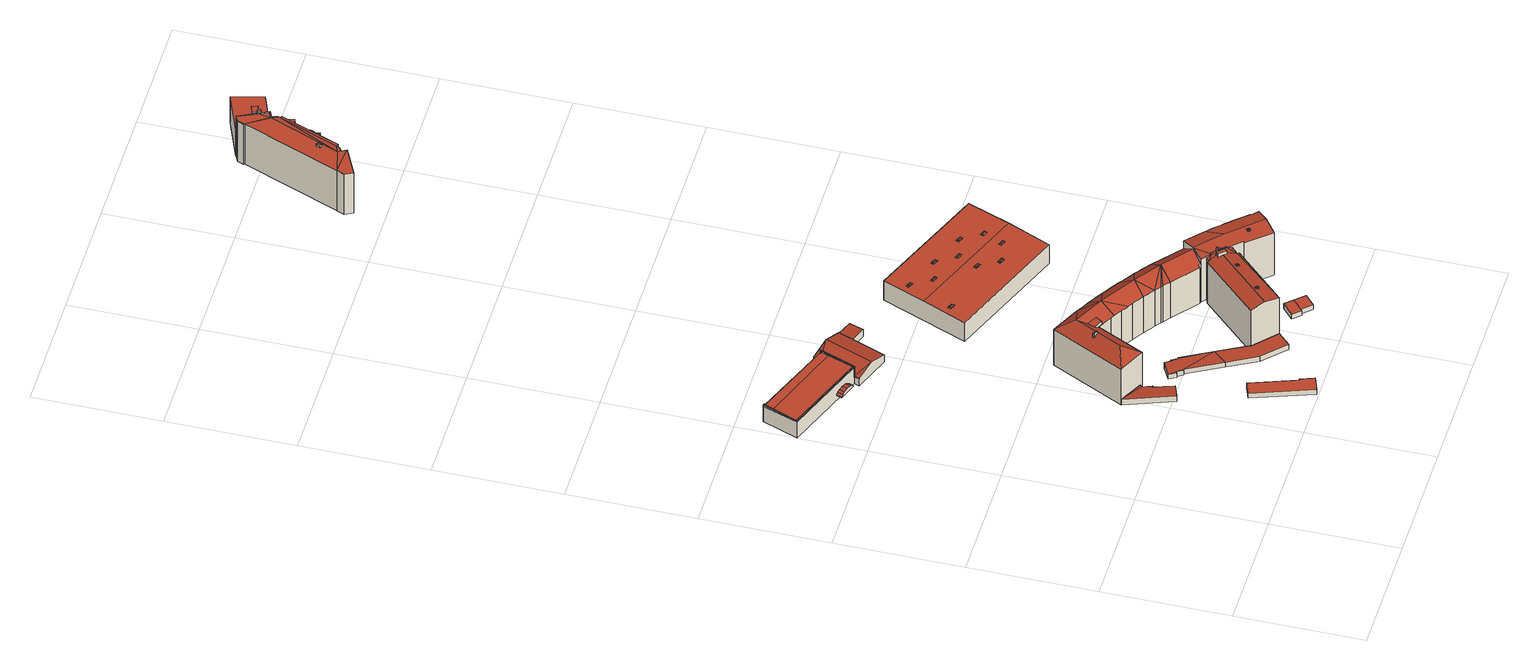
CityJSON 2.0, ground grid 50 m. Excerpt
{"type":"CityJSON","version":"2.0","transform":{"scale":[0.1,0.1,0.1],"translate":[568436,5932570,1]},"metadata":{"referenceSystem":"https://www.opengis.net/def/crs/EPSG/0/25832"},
"CityObjects":{
"building1":{"type":"Building","attributes":{"Grundfläche 2D":"103.428791","Grundhöhe NN":"2.457"},"geometry":[{"type":"Solid","lod":"3","boundaries":[[[[0,1,2,3,4]],[[5,3,2]],[[2,1,6]],[[7,8,4,3]],[[8,9,0,4]],[[9,10,1,0]],[[10,11,6,1]],[[11,12,2,6]],[[12,13,5,2]],[[13,7,3,5]],[[13,12,11,10,9,8,7]]]],"semantics":{"surfaces":[{"type":"RoofSurface"},{"type":"WallSurface"},{"type":"GroundSurface"}],"values":[[0,0,0,1,1,1,1,1,1,1,2]]}}]},
"building2":{"type":"Building","attributes":{"Grundfläche 2D":"139.544926","Grundhöhe NN":"2.234"},"geometry":[{"type":"Solid","lod":"3","boundaries":[[[[14,15,16,17,18,19]],[[20,21,19,18]],[[21,22,14,19]],[[22,23,15,14]],[[23,24,16,15]],[[24,25,17,16]],[[25,20,18,17]],[[25,24,23,22,21,20]]]],"semantics":{"surfaces":[{"type":"RoofSurface"},{"type":"WallSurface"},{"type":"GroundSurface"}],"values":[[0,1,1,1,1,1,1,2]]}}]},
"building3":{"type":"Building","attributes":{"Grundfläche 2D":"882.497602","Grundhöhe NN":"2.203"},"children":["building3-1","building3-2"],"geometry":[{"type":"MultiSurface","lod":"3","boundaries":[[[26,27,28,29,30,31,32,33,34,35,36,37,38]],[[39,29,28]],[[40,41,42]],[[43,44,42,41,45,46,47]],[[48,45,41]],[[49,46,45]],[[50,44,43]],[[42,44,51,52,53,40]],[[54,55,56,57]],[[58,59,60]],[[59,61,60]],[[60,61,62,63,64,65]],[[62,61,66,57,67]],[[68,63,62]],[[69,63,68]],[[70,71,37,36]],[[71,72,73,26,38,37]],[[27,26,73,74]],[[74,75,40,39,28,27]],[[30,29,53,52]],[[52,51,31,30]],[[51,44,32,31]],[[44,50,33,32]],[[33,50,43,34]],[[34,43,47,76,35]],[[76,70,36,35]],[[63,48,41,40,75,74,60,65,64]],[[77,49,45,48,63,69,78]],[[46,49,77,79]],[[47,46,79,80]],[[76,47,80,81]],[[70,76,81,82]],[[71,70,82,83]],[[73,58,60,74]],[[58,73,72,71,83,84,85]],[[54,57,86,87]],[[55,54,87,88]],[[56,55,88,89]],[[59,58,85,90]],[[66,61,59,90,91]],[[57,56,67]],[[86,57,66,91]],[[62,67,56,89,92,68]],[[69,68,92,78]],[[79,77,78,92,89,88,87,86,91,90,85,84,83,82,81,80]]],"semantics":{"surfaces":[{"type":"RoofSurface"},{"type":"WallSurface"},{"type":"GroundSurface"}],"values":[0,0,0,0,0,0,0,0,0,0,0,0,0,0,0,1,1,1,1,1,1,1,1,1,1,1,1,1,1,1,1,1,1,1,1,1,1,1,1,1,1,1,1,1,2]}}]},
"building3-1":{"type":"BuildingInstallation","parents":["building3"],"geometry":[{"type":"MultiSurface","lod":"3","boundaries":[[[39,93,29]],[[94,93,39]],[[93,94,95,96,97,98,99,100]],[[40,41,48,95,94,39]],[[49,97,96,95,48,45]],[[49,46,101,99,98,97]],[[100,99,101,102]],[[102,42,93,100]],[[42,53,29,93]]],"semantics":{"surfaces":[{"type":"RoofSurface"},{"type":"WallSurface"}],"values":[0,0,0,1,1,1,1,1,1]}}]},
"building3-2":{"type":"BuildingInstallation","parents":["building3"],"geometry":[{"type":"MultiSurface","lod":"3","boundaries":[[[103,104,105,106]],[[103,107,108,104]],[[109,108,107,110]],[[110,111,112,109]],[[111,113,114,112]],[[113,115,116,114]],[[107,103,106,117,118,115,113,111,110]],[[116,115,118,119]],[[105,104,108,109,112,114,116,119,120]],[[106,105,120,117]],[[118,117,120,119]]],"semantics":{"surfaces":[{"type":"RoofSurface"},{"type":"WallSurface"},{"type":"OuterCeilingSurface"}],"values":[0,0,0,0,0,0,1,1,1,1,2]}}]},
"building4":{"type":"Building","attributes":{"Grundfläche 2D":"123.818834","Grundhöhe NN":"2.507"},"geometry":[{"type":"Solid","lod":"3","boundaries":[[[[121,122,123]],[[122,124,125,126,127,128,129,123]],[[129,130,123]],[[131,132,124,122]],[[133,128,127]],[[134,129,128]],[[121,123,135,136]],[[122,121,136,137]],[[138,132,131,122,137,139]],[[124,132,138,140]],[[141,126,125,124,140,142]],[[127,126,141,143]],[[133,127,143,144]],[[128,133,144,145]],[[134,128,145,146]],[[129,134,146,147]],[[130,129,147,148]],[[123,130,148,135]],[[137,136,135,148,147,146,145,144,143,141,142,140,138,139]]]],"semantics":{"surfaces":[{"type":"RoofSurface"},{"type":"WallSurface"},{"type":"GroundSurface"}],"values":[[0,0,0,0,0,0,1,1,1,1,1,1,1,1,1,1,1,1,2]]}}]},
"building5":{"type":"Building","attributes":{"Grundfläche 2D":"154.928455","Grundhöhe NN":"2.383"},"geometry":[{"type":"Solid","lod":"3","boundaries":[[[[130,149,150,151,152,123]],[[153,123,152]],[[149,130,154,155]],[[150,149,155,156]],[[151,150,156,157]],[[152,151,157,158]],[[153,152,158,159]],[[123,153,159,160]],[[130,123,160,154]],[[155,154,160,159,158,157,156]]]],"semantics":{"surfaces":[{"type":"RoofSurface"},{"type":"WallSurface"},{"type":"GroundSurface"}],"values":[[0,0,1,1,1,1,1,1,1,2]]}}]},
"building6":{"type":"Building","attributes":{"Grundfläche 2D":"792.797390","Grundhöhe NN":"2.528"},"children":["building6-1"],"geometry":[{"type":"Solid","lod":"3","boundaries":[[[[161,162,163,164,165]],[[161,165,166]],[[167,168,169,170]],[[166,165,164,171,172,170,169,173,174,175,176,177,178,179]],[[180,181,182,183,178,177]],[[183,184,185,186,187,188,178]],[[189,190,191,188,187]],[[192,193,191]],[[193,188,191]],[[194,193,192]],[[195,196,193,194]],[[197,198,188,193,199,200,201]],[[202,203,204,205,188,198]],[[206,207,208,209,178,188,205]],[[210,211,212,213,178,209]],[[214,215,216,178,213]],[[217,179,216]],[[179,178,216]],[[179,217,218,219]],[[220,219,218]],[[168,167,162,161,166,179,219,220]],[[162,167,170,172,171,163]],[[164,163,171]],[[221,222,176,175,174,173,169,223,224]],[[225,226,181,180,177,176,222,227]],[[228,229,184,183,182,181,226,230]],[[231,232,187,186,185,184,229,233]],[[234,235,191,190,189,187,232,236]],[[192,191,235,237]],[[194,192,237,238]],[[239,196,195,194,238,240]],[[169,168,241,223]],[[199,193,196,239,242]],[[243,244,197,201,200,199,242,245]],[[246,247,203,202,198,197,244,248]],[[249,250,206,205,204,203,247,251]],[[252,253,209,208,207,206,250,254]],[[255,256,212,211,210,209,253,257]],[[258,259,215,214,213,212,256,260]],[[216,215,259,261]],[[217,216,261,262]],[[218,217,262,7]],[[220,218,7,263]],[[168,220,263,241]],[[237,235,234,236,232,231,233,229,228,230,226,225,227,222,221,224,223,241,263,7,262,261,259,258,260,256,255,257,253,252,254,250,249,251,247,246,248,244,243,245,242,239,240,238]]]],"semantics":{"surfaces":[{"type":"RoofSurface"},{"type":"WallSurface"},{"type":"GroundSurface"}],"values":[[0,0,0,0,0,0,0,0,0,0,0,0,0,0,0,0,0,0,0,0,0,1,1,1,1,1,1,1,1,1,1,1,1,1,1,1,1,1,1,1,1,1,1,1,2]]}}]},
"building6-1":{"type":"BuildingInstallation","parents":["building6"],"geometry":[{"type":"MultiSurface","lod":"3","boundaries":[[[264,265,266,267]],[[267,266,268,269]],[[264,267,269,270]],[[265,264,270,271]],[[266,265,271,268]]],"semantics":{"surfaces":[{"type":"RoofSurface"},{"type":"WallSurface"}],"values":[0,1,1,1,1]}}]},
"building7":{"type":"Building","attributes":{"Grundfläche 2D":"27.111362","Grundhöhe NN":"2.393"},"geometry":[{"type":"Solid","lod":"3","boundaries":[[[[272,273,274,275]],[[273,272,276,277]],[[274,273,277,278]],[[275,274,278,279]],[[272,275,279,276]],[[277,276,279,278]]]],"semantics":{"surfaces":[{"type":"RoofSurface"},{"type":"WallSurface"},{"type":"GroundSurface"}],"values":[[0,1,1,1,1,2]]}}]},
"building8":{"type":"Building","attributes":{"Grundfläche 2D":"28.527259","Grundhöhe NN":"2.550"},"geometry":[{"type":"Solid","lod":"3","boundaries":[[[[280,281,272,282]],[[283,284,282,272]],[[284,285,280,282]],[[285,286,281,280]],[[286,283,272,281]],[[286,285,284,283]]]],"semantics":{"surfaces":[{"type":"RoofSurface"},{"type":"WallSurface"},{"type":"GroundSurface"}],"values":[[0,1,1,1,1,2]]}}]},
"building9":{"type":"Building","attributes":{"Grundfläche 2D":"831.173129","Grundhöhe NN":"2.358"},"children":["building9-1","building9-2","building9-3","building9-4","building9-5"],"geometry":[{"type":"MultiSurface","lod":"3","boundaries":[[[287,288,289]],[[290,291,292,293,294,287,295]],[[287,294,288]],[[296,297,294,293,292,291,298,299]],[[300,299,298]],[[301,302,299]],[[303,294,297,296,299,302,304]],[[294,303,304,302,305,306,307]],[[308,309,310,288,294,307]],[[311,312,313,314,315]],[[316,317,318,319]],[[307,320,308]],[[321,320,307]],[[306,320,321]],[[314,313,316,319,309,308,320,306,322,323,324,325,326,327,328]],[[329,330,331,332,333,334,335,336,337,338,339,340,341,342,343,315,314,328,344,345,346]],[[347,193,348,349,350,199]],[[351,348,193,196,352,353]],[[287,289,354,355]],[[295,287,355,356]],[[290,295,356,158]],[[157,298,291,290,158,357]],[[300,298,157,358]],[[299,300,358,359]],[[359,360,361,301,299]],[[307,308,309,308]],[[349,348,351,362,363,317,316,313,312,364,365,350]],[[288,318,317,363,354,289]],[[318,288,310,319]],[[310,309,319]],[[321,307,306,305,322,306]],[[322,305,302,323]],[[366,367,368,325,324,323,302,301,361]],[[326,325,368,369]],[[370,371,372,327,326,369,373]],[[344,328,327,372,374]],[[345,344,374,375]],[[376,377,330,329,346,345,375,378]],[[379,380,333,332,331,330,377,381]],[[380,382,383,384,385,386,387,336,335,334,333]],[[388,389,390,391,339,338,337,336,387,392]],[[312,311,315,343,393,394,395,364]],[[339,391,396,397,398,399,393,343,342,341,340]],[[196,193,347,199,400,401]],[[352,196,401,402]],[[353,352,402,403]],[[351,353,403,362]],[[199,350,365,400]],[[404,405,406,360]],[[404,407,408,405]],[[389,409,410,367]],[[411,370,385,412]],[[397,413,408,407]],[[386,373,414,415]],[[416,382,371,417]],[[418,390,366,419]],[[380,379,381,377,376,378,375,374,372,371,382]],[[385,370,373,386]],[[366,390,389,367]],[[395,394,393,399,398,397,407,404,360,359,358,157,357,158,356,355,354,363,362,403,402,401,400,365,364]]],"semantics":{"surfaces":[{"type":"RoofSurface"},{"type":"WallSurface"},{"type":"GroundSurface"}],"values":[0,0,0,0,0,0,0,0,0,0,0,0,0,0,0,0,0,0,1,1,1,1,1,1,1,1,1,1,1,1,1,1,1,1,1,1,1,1,1,1,1,1,1,1,1,1,1,1,1,1,1,1,1,1,1,1,2,2,2,2]}}]},
"building9-1":{"type":"BuildingInstallation","parents":["building9"],"geometry":[{"type":"MultiSurface","lod":"3","boundaries":[[[420,421,422]],[[422,421,423]],[[424,421,420]],[[423,421,424]],[[425,426,420,422]],[[427,424,420,426]],[[427,428,423,424]],[[425,422,423,428]]],"semantics":{"surfaces":[{"type":"RoofSurface"},{"type":"WallSurface"}],"values":[0,0,0,0,1,1,1,1]}}]},
"building9-2":{"type":"BuildingInstallation","parents":["building9"],"geometry":[{"type":"MultiSurface","lod":"3","boundaries":[[[429,430,431]],[[431,430,432]],[[433,434,430,429]],[[432,430,434]],[[435,436,429,431]],[[436,437,438,434,433,429]],[[438,439,432,434]],[[439,435,431,432]]],"semantics":{"surfaces":[{"type":"RoofSurface"},{"type":"WallSurface"}],"values":[0,0,0,0,1,1,1,1]}}]},
"building9-3":{"type":"BuildingInstallation","parents":["building9"],"geometry":[{"type":"MultiSurface","lod":"3","boundaries":[[[440,441,442,443]],[[443,442,444]],[[445,442,441]],[[446,447,444,442,445]],[[448,449,303,450,441,440,443]],[[450,451,445,441]],[[452,444,447,446,445,451,304,453]],[[443,444,452,448]]],"semantics":{"surfaces":[{"type":"RoofSurface"},{"type":"WallSurface"}],"values":[0,0,0,0,1,1,1,1]}}]},
"building9-4":{"type":"BuildingInstallation","parents":["building9"],"geometry":[{"type":"MultiSurface","lod":"3","boundaries":[[[454,455,456,457]],[[458,459,454,457]],[[292,460,455,454,459]],[[461,456,455,460,296]],[[293,458,457,456,461,297]]],"semantics":{"surfaces":[{"type":"RoofSurface"},{"type":"WallSurface"}],"values":[0,1,1,1,1]}}]},
"building9-5":{"type":"BuildingInstallation","parents":["building9"],"geometry":[{"type":"MultiSurface","lod":"3","boundaries":[[[462,463,464,465]],[[465,464,466]],[[467,464,463]],[[466,464,467]],[[468,469,470,463,462,465]],[[470,471,467,463]],[[471,472,466,467]],[[472,468,465,466]]],"semantics":{"surfaces":[{"type":"RoofSurface"},{"type":"WallSurface"}],"values":[0,0,0,0,1,1,1,1]}}]},
"building10":{"type":"Building","attributes":{"Grundfläche 2D":"1869.763538","Grundhöhe NN":"1.878"},"children":["building10-1","building10-2","building10-3","building10-4","building10-5","building10-6","building10-7","building10-8","building10-9","building10-10"],"geometry":[{"type":"Solid","lod":"3","boundaries":[[[[473,474,475,476]],[[476,477,478,473]],[[479,480,474,473,478,481]],[[475,474,480,482]],[[477,476,475,482,483]],[[478,477,483,481]],[[481,483,482,480,479]]]],"semantics":{"surfaces":[{"type":"RoofSurface"},{"type":"WallSurface"},{"type":"GroundSurface"}],"values":[[0,0,1,1,1,1,2]]}}]},
"building10-1":{"type":"BuildingInstallation","parents":["building10"],"geometry":[{"type":"MultiSurface","lod":"3","boundaries":[[[484,485,486]],[[487,488,486,485,489]],[[490,491,489,485,484]],[[487,489,491]],[[492,493,484,486]],[[484,493,494,491,490]],[[494,495,487,491]],[[487,495,492,486,488]]],"semantics":{"surfaces":[{"type":"RoofSurface"},{"type":"WallSurface"}],"values":[0,0,0,0,1,1,1,1]}}]},
"building10-2":{"type":"BuildingInstallation","parents":["building10"],"geometry":[{"type":"MultiSurface","lod":"3","boundaries":[[[496,497,498]],[[499,500,498,497,501]],[[502,503,501,497,496]],[[499,501,503]],[[504,505,496,498]],[[496,505,506,503,502]],[[506,507,499,503]],[[499,507,504,498,500]]],"semantics":{"surfaces":[{"type":"RoofSurface"},{"type":"WallSurface"}],"values":[0,0,0,0,1,1,1,1]}}]},
"building10-3":{"type":"BuildingInstallation","parents":["building10"],"geometry":[{"type":"MultiSurface","lod":"3","boundaries":[[[508,509,510]],[[511,512,510,509,513]],[[514,515,513,509,508]],[[511,513,515]],[[516,517,508,510]],[[508,517,518,515,514]],[[518,519,511,515]],[[511,519,516,510,512]]],"semantics":{"surfaces":[{"type":"RoofSurface"},{"type":"WallSurface"}],"values":[0,0,0,0,1,1,1,1]}}]},
"building10-4":{"type":"BuildingInstallation","parents":["building10"],"geometry":[{"type":"MultiSurface","lod":"3","boundaries":[[[520,521,522]],[[523,524,522,521,525]],[[526,527,525,521,520]],[[523,525,527]],[[520,527,526]],[[528,523,527]],[[523,528,529,522,524]],[[529,520,522]]],"semantics":{"surfaces":[{"type":"RoofSurface"},{"type":"WallSurface"}],"values":[0,0,0,0,1,1,1,1]}}]},
"building10-5":{"type":"BuildingInstallation","parents":["building10"],"geometry":[{"type":"MultiSurface","lod":"3","boundaries":[[[530,531,532,533]],[[534,535,533,532,536]],[[537,538,536,532,531]],[[534,536,538]],[[539,540,541,531,530,533]],[[531,541,542,538,537]],[[542,543,534,538]],[[534,543,539,533,535]]],"semantics":{"surfaces":[{"type":"RoofSurface"},{"type":"WallSurface"}],"values":[0,0,0,0,1,1,1,1]}}]},
"building10-6":{"type":"BuildingInstallation","parents":["building10"],"geometry":[{"type":"MultiSurface","lod":"3","boundaries":[[[544,545,546]],[[547,548,546,545,549]],[[550,551,549,545,544]],[[547,549,551]],[[552,553,544,546]],[[544,553,554,551,550]],[[554,555,547,551]],[[547,555,552,546,548]]],"semantics":{"surfaces":[{"type":"RoofSurface"},{"type":"WallSurface"}],"values":[0,0,0,0,1,1,1,1]}}]},
"building10-7":{"type":"BuildingInstallation","parents":["building10"],"geometry":[{"type":"MultiSurface","lod":"3","boundaries":[[[556,557,558,559]],[[560,561,559,558,562]],[[563,564,562,558,557]],[[560,562,564]],[[565,566,567,557,556,559]],[[557,567,568,564,563]],[[568,569,560,564]],[[560,569,565,559,561]]],"semantics":{"surfaces":[{"type":"RoofSurface"},{"type":"WallSurface"}],"values":[0,0,0,0,1,1,1,1]}}]},
"building10-8":{"type":"BuildingInstallation","parents":["building10"],"geometry":[{"type":"MultiSurface","lod":"3","boundaries":[[[570,571,572,573]],[[574,575,576,573,572,577]],[[578,579,577,572,571]],[[574,577,579]],[[571,579,578]],[[580,581,571,570,573]],[[582,574,579]],[[582,583,584,580,573,576,575,574]]],"semantics":{"surfaces":[{"type":"RoofSurface"},{"type":"WallSurface"}],"values":[0,0,0,0,1,1,1,1]}}]},
"building10-9":{"type":"BuildingInstallation","parents":["building10"],"geometry":[{"type":"MultiSurface","lod":"3","boundaries":[[[585,586,587,588]],[[589,590,588,587,591]],[[592,593,591,587,586]],[[589,591,593]],[[594,595,596,586,585,588]],[[586,596,597,593,592]],[[597,598,589,593]],[[589,598,594,588,590]]],"semantics":{"surfaces":[{"type":"RoofSurface"},{"type":"WallSurface"}],"values":[0,0,0,0,1,1,1,1]}}]},
"building10-10":{"type":"BuildingInstallation","parents":["building10"],"geometry":[{"type":"MultiSurface","lod":"3","boundaries":[[[599,600,601]],[[602,603,601,600,604]],[[605,606,604,600,599]],[[602,604,606]],[[607,599,601]],[[599,606,605]],[[608,602,606]],[[602,608,607,601,603]]],"semantics":{"surfaces":[{"type":"RoofSurface"},{"type":"WallSurface"}],"values":[0,0,0,0,1,1,1,1]}}]},
"building11":{"type":"Building","attributes":{"Grundfläche 2D":"520.936331","Grundhöhe NN":"2.757"},"children":["building11-1","building11-2"],"geometry":[{"type":"Solid","lod":"3","boundaries":[[[[609,610,611,612,613,614,615,616,617,618,619,620,621,622,623,624,625,626,627,628,629]],[[627,630,631,632]],[[632,628,627]],[[632,633,634,628]],[[635,636,637,638,639,640,641,642,643,644,645,646,647,648,649,650,634,633,651,652,653]],[[654,655,656,657,658,659,660,634,661,662]],[[663,664,665,660,659,658,657]],[[666,660,665]],[[634,660,667,628]],[[668,669,667]],[[667,669,670,671]],[[628,667,671,672,673]],[[674,675,676]],[[677,678,679,674,676,680]],[[681,682,683,684,685,686,687,688,689,690,691,692,693,694,695,696,697,698,699,700,701,702]],[[703,704,705,706,707,708]],[[709,707,706]],[[628,673,629]],[[650,661,634]],[[609,629,710,711]],[[610,609,711,712]],[[611,610,712,713]],[[612,611,713,714]],[[613,612,714,715]],[[614,613,715,716]],[[671,670,717,718]],[[615,614,716,719]],[[616,615,719,720]],[[617,616,720,721]],[[618,617,721,722]],[[619,618,722,723]],[[620,619,723,724]],[[621,620,724,725]],[[622,621,725,726]],[[623,622,726,727]],[[624,623,727,728]],[[625,624,728,729]],[[626,625,729,730]],[[627,626,730,731]],[[630,627,731,732]],[[709,706,705,697,696,680,676,675,733,734,631,630,732,735]],[[632,631,734,736]],[[633,632,736,737]],[[651,633,737,738]],[[652,651,738,739]],[[653,652,739,740]],[[635,653,740,741]],[[636,635,741,742]],[[637,636,742,743]],[[638,637,743,744]],[[639,638,744,745]],[[640,639,745,746]],[[641,640,746,747]],[[642,641,747,748]],[[643,642,748,749]],[[644,643,749,750]],[[645,644,750,751]],[[646,645,751,752]],[[647,646,752,753]],[[648,647,753,754]],[[649,648,754,755]],[[650,649,755,756]],[[662,661,650,756,757,654]],[[663,657,656,655,654,757,758]],[[665,664,663,758,759]],[[666,665,759,760]],[[660,666,760,761]],[[667,660,761,762]],[[668,667,762,763]],[[669,668,763,764]],[[670,669,764,717]],[[718,765,710,629,673,672,671]],[[674,679,766,767]],[[675,674,767,733]],[[695,677,680,696]],[[694,678,677,695]],[[697,705,704,698]],[[698,704,703,699]],[[768,700,699,703,708,769]],[[701,700,768,770]],[[702,701,770,771]],[[681,702,771,772]],[[682,681,772,773]],[[683,682,773,774]],[[684,683,774,775]],[[685,684,775,776]],[[686,685,776,777]],[[687,686,777,778]],[[688,687,778,779]],[[689,688,779,780]],[[690,689,780,781]],[[691,690,781,782]],[[692,691,782,783]],[[693,692,783,784]],[[678,694,693,784,766,679]],[[707,709,735,785]],[[708,707,785,769]],[[759,758,757,756,755,754,753,752,751,750,749,748,747,746,745,744,743,742,741,740,739,738,737,736,734,733,767,766,784,783,782,781,780,779,778,777,776,775,774,773,772,771,770,768,769,785,735,732,731,730,729,728,727,726,725,724,723,722,721,720,719,716,715,714,713,712,711,710,765,718,717,764,763,762,761,760]]]],"semantics":{"surfaces":[{"type":"RoofSurface"},{"type":"WallSurface"},{"type":"GroundSurface"}],"values":[[0,0,0,0,0,0,0,0,0,0,0,0,0,0,0,0,0,1,1,1,1,1,1,1,1,1,1,1,1,1,1,1,1,1,1,1,1,1,1,1,1,1,1,1,1,1,1,1,1,1,1,1,1,1,1,1,1,1,1,1,1,1,1,1,1,1,1,1,1,1,1,1,1,1,1,1,1,1,1,1,1,1,1,1,1,1,1,1,1,1,1,1,1,1,1,1,1,2]]}}]},
"building11-1":{"type":"BuildingInstallation","parents":["building11"],"geometry":[{"type":"MultiSurface","lod":"3","boundaries":[[[786,787,788,789]],[[790,791,786,789]],[[791,792,787,786]],[[788,787,792,793]],[[794,790,789,788,793]]],"semantics":{"surfaces":[{"type":"RoofSurface"},{"type":"WallSurface"}],"values":[0,1,1,1,1]}}]},
"building11-2":{"type":"BuildingInstallation","parents":["building11"],"geometry":[{"type":"MultiSurface","lod":"3","boundaries":[[[795,796,797,798,799,800]],[[663,664,796,795]],[[658,801,797,796,664,802]],[[801,659,803,798,797]],[[803,634,799,798]],[[634,661,662,654,800,799]],[[800,657,663,795]],[[657,800,656]],[[656,800,654,655]]],"semantics":{"surfaces":[{"type":"RoofSurface"},{"type":"WallSurface"}],"values":[0,1,1,1,1,1,1,1,1]}}]},
"building12":{"type":"Building","attributes":{"Grundfläche 2D":"2.396208","Grundhöhe NN":"2.964"},"geometry":[{"type":"Solid","lod":"3","boundaries":[[[[804,805,806,807]],[[808,809,807,806]],[[809,810,804,807]],[[810,811,805,804]],[[811,808,806,805]],[[811,810,809,808]]]],"semantics":{"surfaces":[{"type":"RoofSurface"},{"type":"WallSurface"},{"type":"GroundSurface"}],"values":[[0,1,1,1,1,2]]}}]},
"building13":{"type":"Building","attributes":{"Grundfläche 2D":"192.454586","Grundhöhe NN":"2.198"},"geometry":[{"type":"Solid","lod":"3","boundaries":[[[[812,813,814,815,816,817,818,819,820]],[[815,814,821,822]],[[816,815,822,823]],[[817,816,823,824]],[[818,817,824,825]],[[819,818,825,826]],[[820,819,826,827]],[[812,820,827,828]],[[813,812,828,829]],[[814,813,829,821]],[[821,829,828,827,826,825,824,823,822]]]],"semantics":{"surfaces":[{"type":"RoofSurface"},{"type":"WallSurface"},{"type":"GroundSurface"}],"values":[[0,1,1,1,1,1,1,1,1,1,2]]}}]},
"building14":{"type":"Building","attributes":{"Grundfläche 2D":"205.016911","Grundhöhe NN":"2.727"},"children":["building14-1","building14-2"],"geometry":[{"type":"Solid","lod":"3","boundaries":[[[[830,831,832,833,834,835,836]],[[836,835,837,838]],[[830,836,838,839]],[[840,833,832,831,830,839,841]],[[834,833,840,842]],[[835,834,842,837]],[[837,842,840,841,839,838]]]],"semantics":{"surfaces":[{"type":"RoofSurface"},{"type":"WallSurface"},{"type":"GroundSurface"}],"values":[[0,1,1,1,1,1,2]]}}]},
"building14-1":{"type":"BuildingInstallation","parents":["building14"],"geometry":[{"type":"MultiSurface","lod":"3","boundaries":[[[843,844,845,846]],[[831,832,846,845]],[[832,847,843,846]],[[844,843,847,848]],[[848,831,845,844]]],"semantics":{"surfaces":[{"type":"RoofSurface"},{"type":"WallSurface"}],"values":[0,1,1,1,1]}}]},
"building14-2":{"type":"BuildingInstallation","parents":["building14"],"geometry":[{"type":"MultiSurface","lod":"3","boundaries":[[[849,850,851,852]],[[852,851,853,854]],[[849,852,854,855]],[[850,849,855,856]],[[851,850,856,853]]],"semantics":{"surfaces":[{"type":"RoofSurface"},{"type":"WallSurface"}],"values":[0,1,1,1,1]}}]}
},
"vertices":[
[591,506,39],[563,584,39],[555,622,39],[468,675,43],[536,486,43],[563,629,39],[568,585,39],[468,675,15],[536,486,15],[591,506,15],[563,584,15],[568,585,15],[555,622,15],[563,629,15],
[763,27,36],[743,83,36],[738,81,36],[674,261,36],[623,242,36],[707,7,36],[623,242,12],[707,7,12],[763,27,12],[743,83,12],[738,81,12],[674,261,12],
[332,1639,94],[336,1637,94],[338,1642,94],[346,1675,94],[334,1643,94],[7,1768,94],[45,1867,94],[57,1900,94],[59,1899,94],[60,1903,94],[55,1905,94],[2,1764,94],[263,1665,94],[350,1674,94],[350,1674,90],[387,1773,86],[373,1746,87],[59,1899,86],[45,1867,88],[387,1779,86],[384,1778,86],[60,1902,86],[389,1778,86],[384,1779,86],[57,1900,86],[7,1768,92],[334,1643,92],[346,1675,90],[581,1670,45],[603,1728,42],[543,1752,42],[521,1693,45],[332,1639,45],[325,1618,45],[336,1637,45],[398,1590,71],[470,1779,71],[389,1778,45],[350,1674,45],[338,1642,45],[471,1563,45],[543,1752,45],[397,1807,45],[387,1779,45],[55,1905,86],[2,1764,92],[263,1665,92],[332,1639,92],[336,1637,92],[338,1642,92],[60,1903,86],[384,1779,12],[387,1779,12],[384,1778,12],[60,1902,12],[60,1903,12],[55,1905,12],[2,1764,12],[263,1665,12],[332,1639,12],[521,1693,12],[581,1670,12],[603,1728,12],[543,1752,12],[325,1618,12],[471,1563,12],[397,1807,12],
[373,1746,94],[387,1773,94],[389,1778,94],[387,1779,94],[384,1779,94],[384,1778,94],[382,1775,94],[384,1774,94],[382,1775,86],[384,1774,86],
[290,1655,50],[281,1631,50],[288,1629,43],[297,1652,43],[280,1659,55],[271,1635,55],[254,1642,57],[263,1665,57],[245,1672,55],[236,1648,55],[235,1676,50],[226,1652,50],[227,1679,43],[218,1655,43],[297,1652,41],[227,1679,41],[218,1655,41],[288,1629,41],
[734,533,42],[729,531,42],[799,415,41],[710,551,42],[710,552,42],[696,576,42],[644,547,38],[665,521,38],[683,500,38],[758,363,38],[716,554,42],[715,555,42],[659,518,38],[678,497,38],[799,415,15],[734,533,15],[729,531,15],[715,555,15],[716,554,15],[710,551,15],[696,576,15],[710,552,15],[644,547,15],[659,518,15],[665,521,15],[678,497,15],[683,500,15],[758,363,15],
[819,251,38],[908,166,38],[951,212,41],[861,296,41],[863,297,41],[758,363,14],[819,251,14],[908,166,14],[951,212,14],[861,296,14],[863,297,14],[799,415,14],
[649,849,212],[645,820,206],[678,804,206],[689,827,211],[650,849,212],[648,851,213],[662,812,193],[662,811,192],[669,808,192],[668,809,193],[678,804,193],[676,805,193],[677,803,192],[685,799,192],[701,790,192],[717,781,192],[733,772,192],[755,827,233],[635,889,233],[748,763,192],[764,754,192],[779,744,192],[795,735,192],[810,725,192],[826,716,192],[841,706,192],[856,696,192],[893,740,233],[871,686,192],[886,675,192],[901,665,192],[922,648,192],[993,668,233],[930,643,192],[944,632,192],[957,622,192],[983,749,192],[967,760,192],[1029,715,192],[1013,726,192],[998,738,192],[951,771,192],[936,781,192],[920,792,192],[904,802,192],[888,813,192],[872,823,192],[856,833,192],[839,843,192],[823,853,192],[807,863,192],[790,872,192],[774,882,192],[757,891,192],[740,900,192],[724,909,192],[608,966,192],[468,675,192],[545,702,233],[572,625,192],[701,790,15],[717,781,15],[669,808,15],[685,799,15],[748,763,15],[764,754,15],[733,772,15],[795,735,15],[810,725,15],[779,744,15],[841,706,15],[856,696,15],[826,716,15],[886,675,15],[901,665,15],[871,686,15],[922,648,15],[930,643,15],[957,622,15],[944,632,15],[662,811,15],[1029,715,15],[998,738,15],[983,749,15],[1013,726,15],[951,771,15],[936,781,15],[967,760,15],[904,802,15],[888,813,15],[920,792,15],[856,833,15],[839,843,15],[872,823,15],[807,863,15],[790,872,15],[823,853,15],[757,891,15],[740,900,15],[774,882,15],[724,909,15],[608,966,15],[572,625,15],
[588,798,240],[590,802,240],[576,810,240],[573,805,240],[576,810,220],[573,805,220],[588,798,231],[590,802,231],
[1140,208,38],[1111,239,38],[1064,196,38],[1092,165,38],[1140,208,14],[1111,239,14],[1064,196,14],[1092,165,14],
[1133,133,38],[1174,170,38],[1098,171,38],[1140,208,15],[1098,171,15],[1133,133,15],[1174,170,15],
[1074,507,220],[1100,509,224],[1086,521,220],[861,296,219],[905,255,230],[1107,465,230],[1116,474,230],[1119,478,230],[1068,513,219],[1124,462,227],[1122,468,228],[951,212,219],[1138,419,220],[1143,414,219],[1164,447,220],[1152,462,225],[1122,476,229],[1133,471,227],[1155,465,225],[1141,479,228],[1130,489,230],[1122,496,228],[1121,497,228],[1104,514,224],[1204,567,227],[1145,622,227],[1106,577,239],[1205,485,239],[1213,559,227],[1105,576,238],[1068,535,226],[1100,509,227],[1104,514,228],[1139,497,231],[1132,487,229],[1155,465,228],[1152,462,227],[1164,447,226],[1197,411,226],[1192,407,225],[1272,317,224],[1320,360,239],[1332,434,227],[1325,442,227],[1317,451,227],[1313,455,227],[1302,468,227],[1294,477,227],[1286,485,227],[1278,493,227],[1270,502,227],[1262,510,227],[1254,518,227],[1246,527,227],[1238,535,227],[1229,543,227],[1221,551,227],[1363,398,227],[1347,416,227],[1340,425,227],[1026,711,195],[1105,576,233],[1106,577,232],[1143,619,192],[1072,539,198],[1058,538,191],[1064,545,198],[1086,521,14],[1074,507,14],[1068,513,14],[905,255,14],[1143,414,14],[1138,419,14],[1154,436,14],[1164,447,14],[1072,539,14],[1068,535,14],[1145,622,14],[1143,619,14],[1178,433,14],[1181,429,14],[1197,411,14],[1192,407,14],[1198,400,14],[1212,385,14],[1272,317,14],[1196,403,14],[1363,398,14],[1347,416,14],[1332,434,14],[1325,442,14],[1340,425,14],[1313,455,14],[1302,468,14],[1317,451,14],[1298,472,14],[1294,477,14],[1286,485,14],[1284,487,14],[1282,490,14],[1278,493,14],[1262,510,14],[1262,511,14],[1259,514,14],[1254,518,14],[1270,502,14],[1221,551,14],[1213,559,14],[1204,567,14],[1246,527,14],[1244,528,14],[1238,535,14],[1229,543,14],[1029,715,14],[957,622,14],[1058,538,14],[1064,545,14],[1153,437,14],[1153,437,46],[1154,436,46],[1164,448,14],[1164,448,46],[1262,511,46],[1181,429,46],[1198,400,46],[1284,487,46],[1244,528,46],[1196,403,46],[1282,490,46],[1298,472,46],[1212,385,46],[1259,514,46],[1178,433,46],
[965,302,230],[974,302,229],[973,311,230],[982,302,227],[973,294,227],[973,311,228],[965,302,228],[973,294,226],[982,302,226],
[1064,401,230],[1072,401,229],[1072,410,230],[1080,402,227],[1068,397,228],[1072,393,227],[1072,410,227],[1064,401,227],[1068,397,226],[1072,393,226],[1080,402,225],
[1126,480,231],[1122,475,231],[1130,475,231],[1130,484,231],[1138,476,230],[1130,467,230],[1133,471,230],[1134,472,230],[1130,484,229],[1126,480,229],[1122,475,229],[1130,467,227],[1138,476,227],[1134,472,227],
[1093,478,243],[1117,454,243],[1126,464,243],[1102,488,243],[1102,488,226],[1093,478,226],[1117,454,227],[1126,464,227],
[1248,412,236],[1244,408,235],[1252,407,237],[1252,416,237],[1260,407,237],[1252,399,235],[1252,416,236],[1248,412,235],[1244,408,233],[1252,399,233],[1260,407,236],
[1195,1290,107],[1262,1457,103],[788,1649,103],[720,1481,107],[651,1310,103],[1127,1119,103],[1195,1290,9],[1262,1457,9],[1127,1119,9],[788,1649,9],[651,1310,9],
[776,1552,106],[783,1555,108],[781,1563,106],[803,1554,106],[786,1561,106],[796,1550,108],[793,1545,106],[799,1543,106],[781,1563,105],[776,1552,105],[799,1543,105],[803,1554,105],
[1055,1439,107],[1062,1443,108],[1059,1450,107],[1081,1441,107],[1064,1448,107],[1074,1438,108],[1072,1432,107],[1077,1430,107],[1059,1450,105],[1055,1439,105],[1077,1430,105],[1081,1441,105],
[706,1377,106],[713,1381,108],[710,1388,106],[732,1379,106],[715,1386,106],[725,1376,108],[723,1370,106],[728,1368,106],[710,1388,105],[706,1377,105],[728,1368,105],[732,1379,105],
[967,1419,107],[974,1422,108],[972,1430,107],[994,1421,107],[976,1428,107],[986,1417,108],[984,1412,107],[989,1410,107],[994,1421,106],[972,1430,106],
[1077,1290,107],[1075,1285,107],[1082,1288,109],[1079,1296,107],[1102,1287,107],[1084,1294,107],[1094,1283,109],[1092,1278,107],[1097,1276,107],[1079,1296,106],[1077,1290,106],[1075,1285,106],[1097,1276,106],[1102,1287,106],
[936,1342,107],[943,1345,108],[940,1353,107],[962,1344,107],[945,1351,107],[955,1340,108],[953,1335,107],[958,1332,107],[940,1353,106],[936,1342,106],[958,1332,106],[962,1344,106],
[918,1501,107],[916,1496,107],[923,1499,108],[920,1507,107],[943,1498,107],[925,1505,107],[935,1494,108],[933,1489,107],[938,1487,107],[920,1507,105],[918,1501,105],[916,1496,105],[938,1487,105],[943,1498,105],
[830,1480,107],[828,1474,107],[835,1478,108],[832,1485,107],[854,1476,107],[849,1479,107],[837,1483,107],[847,1473,108],[845,1468,107],[850,1465,107],[832,1485,106],[830,1480,106],[854,1476,106],[849,1479,106],[837,1483,106],
[986,1270,107],[984,1265,107],[991,1268,108],[988,1276,107],[1011,1267,107],[993,1274,107],[1003,1264,108],[1001,1258,107],[1006,1256,107],[988,1276,105],[986,1270,105],[984,1265,105],[1006,1256,105],[1011,1267,105],
[1106,1362,107],[1113,1365,109],[1111,1373,107],[1133,1364,107],[1116,1371,107],[1125,1361,109],[1123,1355,107],[1129,1353,107],[1111,1373,106],[1133,1364,106],
[835,3694,210],[837,3694,210],[838,3694,210],[840,3695,210],[842,3695,210],[843,3696,210],[845,3697,209],[847,3698,209],[848,3699,209],[850,3700,209],[851,3701,209],[852,3703,209],[853,3704,210],[854,3706,210],[855,3707,210],[855,3709,210],[856,3711,210],[856,3712,210],[857,3714,211],[829,3704,213],[833,3694,211],[866,3710,211],[958,3947,211],[950,3950,211],[952,3956,211],[937,3978,214],[954,3961,209],[955,3963,209],[955,3965,209],[955,3966,208],[955,3968,208],[954,3970,208],[954,3971,208],[953,3973,208],[952,3975,208],[951,3976,209],[950,3977,209],[949,3978,209],[948,3979,210],[947,3980,210],[945,3981,210],[944,3982,211],[953,3957,210],[953,3958,210],[954,3960,210],[965,3992,214],[965,3993,214],[951,4022,214],[945,4033,215],[945,4028,215],[938,3984,214],[878,4064,217],[944,3982,214],[947,3983,214],[912,4104,216],[909,4103,216],[886,4092,217],[876,4067,217],[728,3679,217],[726,3678,217],[714,3648,217],[729,3617,217],[844,3672,213],[834,3692,213],[833,3694,213],[954,3910,184],[945,3913,184],[942,3905,186],[926,3843,182],[927,3841,182],[928,3840,182],[919,3846,184],[922,3814,196],[924,3816,196],[925,3818,196],[926,3819,196],[927,3822,196],[928,3824,196],[929,3826,196],[929,3828,196],[929,3831,196],[929,3833,196],[929,3835,196],[929,3837,196],[928,3839,196],[927,3841,196],[926,3843,196],[919,3846,196],[905,3811,196],[913,3809,196],[915,3809,196],[917,3810,196],[919,3811,196],[920,3813,196],[915,3809,183],[913,3809,183],[905,3811,184],[883,3754,185],[888,3740,184],[916,3810,183],[879,3744,184],[833,3694,18],[835,3694,18],[837,3694,18],[838,3694,18],[840,3695,18],[842,3695,18],[843,3696,18],[729,3617,18],[844,3672,18],[845,3697,18],[847,3698,18],[848,3699,18],[850,3700,18],[851,3701,18],[852,3703,18],[853,3704,18],[854,3706,18],[855,3707,18],[855,3709,18],[856,3711,18],[856,3712,18],[857,3714,18],[866,3710,18],[945,3913,18],[958,3947,18],[879,3744,18],[950,3950,18],[952,3956,18],[953,3957,18],[953,3958,18],[954,3960,18],[954,3961,18],[955,3963,18],[955,3965,18],[955,3966,18],[955,3968,18],[954,3970,18],[954,3971,18],[953,3973,18],[952,3975,18],[951,3976,18],[950,3977,18],[949,3978,18],[948,3979,18],[947,3980,18],[945,3981,18],[944,3982,18],[965,3992,18],[912,4104,18],[886,4092,18],[876,4067,18],[878,4064,18],[728,3679,18],[726,3678,18],[714,3648,18],[834,3692,18],[928,3840,18],[954,3910,18],[917,3810,18],[916,3810,18],[919,3811,18],[920,3813,18],[922,3814,18],[924,3816,18],[925,3818,18],[926,3819,18],[927,3822,18],[928,3824,18],[929,3826,18],[929,3828,18],[929,3831,18],[929,3833,18],[929,3835,18],[929,3837,18],[928,3839,18],[888,3740,18],
[829,3768,224],[837,3765,224],[844,3780,224],[835,3784,224],[835,3784,214],[829,3768,214],[837,3765,214],[844,3780,214],[840,3782,214],
[912,4104,217],[909,4103,217],[961,3995,217],[935,3982,217],[937,3978,217],[965,3992,217],[961,3995,214],[941,4035,215],[935,3982,214],
[1008,3764,34],[1020,3770,34],[1014,3786,34],[1001,3780,34],[1014,3786,20],[1001,3780,20],[1008,3764,20],[1020,3770,20],
[1073,3923,37],[1132,3945,37],[1106,4048,39],[965,3993,37],[965,3992,37],[1017,3883,37],[1014,3883,37],[1036,3838,37],[1087,3837,37],[1106,4048,12],[965,3993,12],[965,3992,12],[1017,3883,12],[1014,3883,12],[1036,3838,12],[1087,3837,12],[1073,3923,12],[1132,3945,12],
[912,4104,147],[945,4033,147],[951,4022,147],[965,3993,147],[1106,4048,147],[1075,4170,147],[911,4107,147],[1075,4170,17],[911,4107,17],[912,4104,17],[965,3993,17],[951,4022,17],[1106,4048,17],
[959,4026,224],[954,4037,224],[945,4033,224],[951,4022,224],[959,4026,147],[954,4037,147],
[1048,4061,152],[1040,4082,152],[1013,4071,152],[1021,4050,152],[1013,4071,147],[1021,4050,147],[1048,4061,147],[1040,4082,147]
]}
